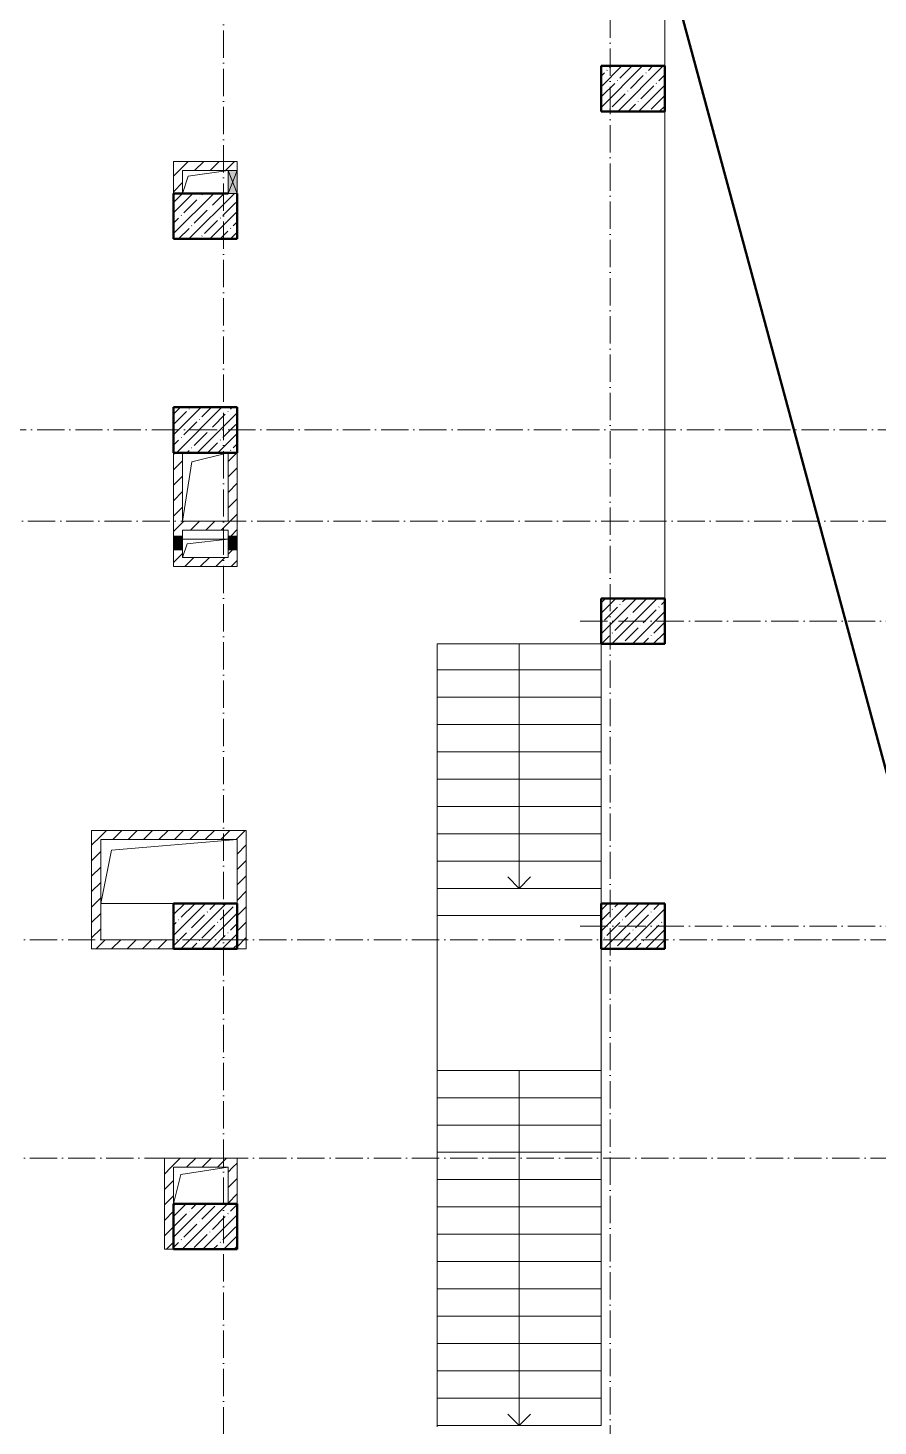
# Model space of a CAD drawing. Header units: millimetres. Extents: x 2294 to 908349, y -83289 to 219220.
# Drawn here: x 252534 to 261879, y 70664 to 86023 of the extents above; entities that cross this region are included whole.
import ezdxf

# ---------------------------------------------------------------- set-up
doc = ezdxf.new("R2010")
doc.units = ezdxf.units.MM
doc.linetypes.add('50_200_ШТРИХ_1Т_ш5_п1_п1_', pattern=[700, 500, -100, 0, -100])
for name, color, linetype, lineweight in [('A-DETL-____-OTLN-1', 7, 'Continuous', 50), ('A-DETL-GENF-OTLN', 7, 'Continuous', 9), ('A-FLOR-____-OTLN', 7, 'Continuous', 9), ('A-GENM-____-OTLN', 7, 'Continuous', 9), ('A-GLAZ-____-OTLN', 7, 'Continuous', 9), ('A-WALL-____-PATT-1', 7, 'Continuous', 9), ('A-WALL-FNSH-MCUT-1', 7, 'Continuous', 9), ('S-COLS-____-MCUT', 7, 'Continuous', 50), ('S-COLS-____-OTLN', 7, 'Continuous', 9), ('S-GRID-____-OTLN-1', 7, '50_200_ШТРИХ_1Т_ш5_п1_п1_', 9), ('S-STRS-____-OTLN-1', 7, 'Continuous', 9)]:
    doc.layers.add(name, color=color, linetype=linetype, lineweight=lineweight)
pattern_1 = [(45, (165583.51, 6025.28), (-84.85281, 84.85281), [])]

# ---------------------------------------------------------------- blocks, each defined once
blk = doc.blocks.new('3osi')
at = {"layer": 'S-GRID-____-OTLN-1', "color": 251, "ltscale": 0.6, "true_color": 0x636466}
for p, q in [((254683.5, 96918.1), (254683.5, 46006.3)), ((258933.5, 46006.3), (258933.5, 96918.1)), ((214825.5, 81606.3), (269657.9, 81606.3)), ((200021, 80606.3), (269657.9, 80606.3)), ((258604.8, 79506.3), (269657.9, 79506.3)), ((258604.8, 76156.3), (269509.1, 76156.3)), ((269657.9, 76006.3), (214825.5, 76006.3)), ((269657.9, 73606.3), (160914.7, 73606.3))]:
    blk.add_line(p, q, dxfattribs=at)
blk = doc.blocks.new('BSC_Колонна _Прямоугольная - 500х700-V97-АР1_План отверстий 3 этажа в осях 1-64_Ю-ЯЯ')
at = {"layer": 'S-COLS-____-OTLN'}
h = blk.add_hatch(dxfattribs=at)
h.set_pattern_fill('FP_102', color=256, style=0, pattern_type=2)
h.set_pattern_definition([(315, (-70131.04, 93600), (114.04925, 114.04925), []), (315, (-70131.04, 93485.95), (114.04925, 114.04925), [201.613, -40.323, 3.353, -36.97])])
h.paths.add_polyline_path([(-250, -350), (250, -350), (250, 350), (-250, 350)], flags=0)
at = {"layer": 'S-COLS-____-MCUT'}
for p, q in [((250, 350), (-250, 350)), ((-250, 350), (-250, -350)), ((250, -350), (250, 350)), ((-250, -350), (250, -350))]:
    blk.add_line(p, q, dxfattribs=at)
blk = doc.blocks.new('BSC_Колонна _Прямоугольная - 500х700-V98-АР1_План отверстий 3 этажа в осях 1-64_Ю-ЯЯ')
at = {"layer": 'S-COLS-____-OTLN'}
h = blk.add_hatch(dxfattribs=at)
h.set_pattern_fill('FP_103', color=256, style=0, pattern_type=2)
h.set_pattern_definition([(315, (-73481.04, 93600), (114.04925, 114.04925), []), (315, (-73481.04, 93485.95), (114.04925, 114.04925), [201.613, -40.323, 3.353, -36.97])])
h.paths.add_polyline_path([(-250, -350), (250, -350), (250, 350), (-250, 350)], flags=0)
at = {"layer": 'S-COLS-____-MCUT'}
for p, q in [((250, 350), (-250, 350)), ((-250, 350), (-250, -350)), ((250, -350), (250, 350)), ((-250, -350), (250, -350))]:
    blk.add_line(p, q, dxfattribs=at)
blk = doc.blocks.new('BSC_Колонна _Прямоугольная - 500х700-V101-АР1_План отверстий 3 этажа в осях 1-64_Ю-ЯЯ')
at = {"layer": 'S-COLS-____-OTLN'}
h = blk.add_hatch(dxfattribs=at)
h.set_pattern_fill('FP_106', color=256, style=0, pattern_type=2)
h.set_pattern_definition([(315, (-79331.04, 93600), (114.04925, 114.04925), []), (315, (-79331.04, 93485.95), (114.04925, 114.04925), [201.613, -40.323, 3.353, -36.97])])
h.paths.add_polyline_path([(-250, -350), (250, -350), (250, 350), (-250, 350)], flags=0)
at = {"layer": 'S-COLS-____-MCUT'}
for p, q in [((250, 350), (-250, 350)), ((-250, 350), (-250, -350)), ((250, -350), (250, 350)), ((-250, -350), (250, -350))]:
    blk.add_line(p, q, dxfattribs=at)
blk = doc.blocks.new('BSC_Колонна _Прямоугольная - 500х700-V130-АР1_План отверстий 3 этажа в осях 1-64_Ю-ЯЯ')
at = {"layer": 'S-COLS-____-OTLN'}
h = blk.add_hatch(dxfattribs=at)
h.set_pattern_fill('FP_135', color=256, style=0, pattern_type=2)
h.set_pattern_definition([(315, (-66831.04, 88900), (114.04925, 114.04925), []), (315, (-66831.04, 88785.95), (114.04925, 114.04925), [201.613, -40.323, 3.353, -36.97])])
h.paths.add_polyline_path([(-250, -350), (250, -350), (250, 350), (-250, 350)], flags=0)
at = {"layer": 'S-COLS-____-MCUT'}
for p, q in [((250, 350), (-250, 350)), ((-250, 350), (-250, -350)), ((250, -350), (250, 350)), ((-250, -350), (250, -350))]:
    blk.add_line(p, q, dxfattribs=at)
blk = doc.blocks.new('BSC_Колонна _Прямоугольная - 500х700-V133-АР1_План отверстий 3 этажа в осях 1-64_Ю-ЯЯ')
at = {"layer": 'S-COLS-____-OTLN'}
h = blk.add_hatch(dxfattribs=at)
h.set_pattern_fill('FP_138', color=256, style=0, pattern_type=2)
h.set_pattern_definition([(315, (-70131.04, 88900), (114.04925, 114.04925), []), (315, (-70131.04, 88785.95), (114.04925, 114.04925), [201.613, -40.323, 3.353, -36.97])])
h.paths.add_polyline_path([(-250, -350), (250, -350), (250, 350), (-250, 350)], flags=0)
at = {"layer": 'S-COLS-____-MCUT'}
for p, q in [((250, 350), (-250, 350)), ((-250, 350), (-250, -350)), ((250, -350), (250, 350)), ((-250, -350), (250, -350))]:
    blk.add_line(p, q, dxfattribs=at)
blk = doc.blocks.new('BSC_Колонна _Прямоугольная - 500х700-V136-АР1_План отверстий 3 этажа в осях 1-64_Ю-ЯЯ')
at = {"layer": 'S-COLS-____-OTLN'}
h = blk.add_hatch(dxfattribs=at)
h.set_pattern_fill('FP_141', color=256, style=0, pattern_type=2)
h.set_pattern_definition([(315, (-75581.04, 88900), (114.04925, 114.04925), []), (315, (-75581.04, 88785.95), (114.04925, 114.04925), [201.613, -40.323, 3.353, -36.97])])
h.paths.add_polyline_path([(-250, -350), (250, -350), (250, 350), (-250, 350)], flags=0)
at = {"layer": 'S-COLS-____-MCUT'}
for p, q in [((250, 350), (-250, 350)), ((-250, 350), (-250, -350)), ((250, -350), (250, 350)), ((-250, -350), (250, -350))]:
    blk.add_line(p, q, dxfattribs=at)
blk = doc.blocks.new('BSC_Колонна _Прямоугольная - 500х700-V139-АР1_План отверстий 3 этажа в осях 1-64_Ю-ЯЯ')
at = {"layer": 'S-COLS-____-OTLN'}
h = blk.add_hatch(dxfattribs=at)
h.set_pattern_fill('FP_144', color=256, style=0, pattern_type=2)
h.set_pattern_definition([(315, (-77931.04, 88900), (114.04925, 114.04925), []), (315, (-77931.04, 88785.95), (114.04925, 114.04925), [201.613, -40.323, 3.353, -36.97])])
h.paths.add_polyline_path([(-250, -250), (-250, -350), (250, -350), (250, 350), (-250, 350)], flags=0)
at = {"layer": 'S-COLS-____-MCUT'}
for p, q in [((250, 350), (-250, 350)), ((-250, 350), (-250, -350)), ((250, -250), (250, 350)), ((-250, -350), (250, -350))]:
    blk.add_line(p, q, dxfattribs=at)
blk = doc.blocks.new('AR_Отверстие прямоугольное _в плите_ - AR_Отверстие прямоугольное _в плите_-30552529-АР1_План отверстий 3 этажа в осях 1-64_Ю-ЯЯ')
at = {"layer": 'A-GENM-____-OTLN'}
for p, q in [((-150, 275), (250, 375)), ((-250, -375), (-150, 275))]:
    blk.add_line(p, q, dxfattribs=at)
blk = doc.blocks.new('AR_Отверстие прямоугольное _в плите_ - AR_Отверстие прямоугольное _в плите_-30552531-АР1_План отверстий 3 этажа в осях 1-64_Ю-ЯЯ')
at = {"layer": 'A-GENM-____-OTLN'}
for p, q in [((-220, 120), (300, 200)), ((-300, -200), (-220, 120))]:
    blk.add_line(p, q, dxfattribs=at)
blk = doc.blocks.new('AR_Отверстие прямоугольное _в плите_ - AR_Отверстие прямоугольное _в плите_-V192-АР1_План отверстий 3 этажа в осях 1-64_Ю-ЯЯ')
at = {"layer": 'A-GENM-____-OTLN'}
for p, q in [((250, 100), (-250, 100)), ((-250, -100), (-200, 50)), ((-200, 50), (250, 100))]:
    blk.add_line(p, q, dxfattribs=at)
blk = doc.blocks.new('AR_Отверстие прямоугольное _в плите_ - AR_Отверстие прямоугольное _в плите_-V193-АР1_План отверстий 3 этажа в осях 1-64_Ю-ЯЯ')
at = {"layer": 'A-GENM-____-OTLN'}
for p, q in [((250, 125), (-250, 125)), ((-250, -125), (-188, 63)), ((-188, 63), (250, 125))]:
    blk.add_line(p, q, dxfattribs=at)
blk = doc.blocks.new('AR_Отверстие прямоугольное _в плите_ - AR_Отверстие прямоугольное _в плите_-30552737-АР1_План отверстий 3 этажа в осях 1-64_Ю-ЯЯ')
at = {"layer": 'A-GENM-____-OTLN'}
for p, q in [((750, 350), (-750, 350)), ((-633, 233), (750, 350)), ((-750, -350), (-633, 233)), ((-750, -350), (50, -350))]:
    blk.add_line(p, q, dxfattribs=at)
blk = doc.blocks.new('AR_Отверстие прямоугольное _в стене__БезПР - AR_Отверстие прямоугольное _в стене__БезПР-36428168-АР1_План отверстий 3 этажа в осях 1-64_Ю-ЯЯ')
at = {"layer": 'A-GLAZ-____-OTLN'}
blk.add_hatch(color=256, dxfattribs=at).paths.add_polyline_path([(75, -50), (75, 50), (-75, 50), (-75, -50)], flags=0)
at = {"layer": 'A-DETL-GENF-OTLN'}
for p, q in [((-75, -50), (-75, 50)), ((-75, 50), (75, 50)), ((75, 50), (-75, -50)), ((-75, 50), (75, -50)), ((75, 50), (-75, 50)), ((-75, 50), (-75, -50)), ((75, 50), (75, -50)), ((75, -50), (75, 50)), ((75, -50), (-75, -50)), ((-75, -50), (75, -50))]:
    blk.add_line(p, q, dxfattribs=at)
blk = doc.blocks.new('AR_Отверстие прямоугольное _в стене__БезПР - AR_Отверстие прямоугольное _в стене__БезПР-36788609-АР1_План отверстий 3 этажа в осях 1-64_Ю-ЯЯ')
at = {"layer": 'A-GLAZ-____-OTLN'}
blk.add_hatch(color=256, dxfattribs=at).paths.add_polyline_path([(125, 50), (-125, 50), (-125, -50), (125, -50)], flags=0)
at = {"layer": 'A-DETL-GENF-OTLN'}
for p, q in [((-125, -50), (-125, 50)), ((-125, 50), (125, 50)), ((125, 50), (-125, -50)), ((-125, 50), (125, -50)), ((125, 50), (-125, 50)), ((-125, 50), (-125, -50)), ((125, 50), (125, -50)), ((125, -50), (125, 50)), ((125, -50), (-125, -50)), ((-125, -50), (125, -50))]:
    blk.add_line(p, q, dxfattribs=at)
blk = doc.blocks.new('3floor')
at = {"layer": 'A-WALL-____-PATT-1'}
h = blk.add_hatch(dxfattribs=at)
h.set_pattern_fill('FP_7', color=256, style=0, pattern_type=2)
h.set_pattern_definition(pattern_1)
h.paths.add_polyline_path([(254134, 84456), (254834, 84456), (254834, 84556), (254134, 84556)], flags=0)
h = blk.add_hatch(dxfattribs=at)
h.set_pattern_fill('FP_7', color=256, style=0, pattern_type=2)
h.set_pattern_definition(pattern_1)
h.paths.add_polyline_path([(254234, 84206), (254234, 84456), (254134, 84456), (254134, 84206)], flags=0)
h = blk.add_hatch(dxfattribs=at)
h.set_pattern_fill('FP_7', color=256, style=0, pattern_type=2)
h.set_pattern_definition(pattern_1)
h.paths.add_polyline_path([(254134, 80206), (254234, 80206), (254234, 80291), (254134, 80291)], flags=0)
h.paths.add_polyline_path([(254192, 80441), (254234, 80441), (254234, 81356), (254134, 81356), (254134, 80441)], flags=0)
h = blk.add_hatch(dxfattribs=at)
h.set_pattern_fill('FP_7', color=256, style=0, pattern_type=2)
h.set_pattern_definition(pattern_1)
h.paths.add_polyline_path([(254734, 80206), (254834, 80206), (254834, 80291), (254734, 80291)], flags=0)
h.paths.add_polyline_path([(254734, 80441), (254834, 80441), (254834, 81356), (254734, 81356), (254734, 80506)], flags=0)
h = blk.add_hatch(dxfattribs=at)
h.set_pattern_fill('FP_7', color=256, style=0, pattern_type=2)
h.set_pattern_definition(pattern_1)
h.paths.add_polyline_path([(254734, 80506), (254734, 80606), (254234, 80606), (254234, 80506)], flags=0)
h = blk.add_hatch(dxfattribs=at)
h.set_pattern_fill('FP_7', color=256, style=0, pattern_type=2)
h.set_pattern_definition(pattern_1)
h.paths.add_polyline_path([(254834, 80106), (254834, 80206), (254134, 80206), (254134, 80106)], flags=0)
h = blk.add_hatch(dxfattribs=at)
h.set_pattern_fill('FP_7', color=256, style=0, pattern_type=2)
h.set_pattern_definition(pattern_1)
h.paths.add_polyline_path([(253234, 75906), (253334, 75906), (253334, 77206), (253234, 77206)], flags=0)
h = blk.add_hatch(dxfattribs=at)
h.set_pattern_fill('FP_7', color=256, style=0, pattern_type=2)
h.set_pattern_definition(pattern_1)
h.paths.add_polyline_path([(254834, 77106), (254934, 77106), (254934, 77206), (253334, 77206), (253334, 77106), (253943, 77106)], flags=0)
h = blk.add_hatch(dxfattribs=at)
h.set_pattern_fill('FP_7', color=256, style=0, pattern_type=2)
h.set_pattern_definition(pattern_1)
h.paths.add_polyline_path([(254934, 75906), (254934, 77106), (254834, 77106), (254834, 75906)], flags=0)
h = blk.add_hatch(dxfattribs=at)
h.set_pattern_fill('FP_7', color=256, style=0, pattern_type=2)
h.set_pattern_definition(pattern_1)
h.paths.add_polyline_path([(254134, 75906), (254134, 76006), (253334, 76006), (253334, 75906), (253943, 75906)], flags=0)
h = blk.add_hatch(dxfattribs=at)
h.set_pattern_fill('FP_7', color=256, style=0, pattern_type=2)
h.set_pattern_definition(pattern_1)
h.paths.add_polyline_path([(254734, 73506), (254834, 73506), (254834, 73606), (254034, 73606), (254034, 73506), (254134, 73506)], flags=0)
h = blk.add_hatch(dxfattribs=at)
h.set_pattern_fill('FP_7', color=256, style=0, pattern_type=2)
h.set_pattern_definition(pattern_1)
h.paths.add_polyline_path([(254134, 72606), (254134, 73506), (254034, 73506), (254034, 72606)], flags=0)
h = blk.add_hatch(dxfattribs=at)
h.set_pattern_fill('FP_7', color=256, style=0, pattern_type=2)
h.set_pattern_definition(pattern_1)
h.paths.add_polyline_path([(254834, 73106), (254834, 73506), (254734, 73506), (254734, 73106)], flags=0)
at = {"layer": 'A-DETL-____-OTLN-1'}
blk.add_line((259534, 86856), (266334, 61706), dxfattribs=at)
at = {"layer": 'A-FLOR-____-OTLN'}
for p, q in [((259534, 85606), (259534, 86856)), ((259534, 79756), (259534, 85106)), ((254234, 84456), (254734, 84456)), ((254234, 80406), (254734, 80406)), ((257034, 70656), (257034, 79256)), ((257034, 79256), (258834, 79256)), ((253334, 77106), (254834, 77106)), ((254134, 76406), (253334, 76406))]:
    blk.add_line(p, q, dxfattribs=at)
at = {"layer": 'A-WALL-FNSH-MCUT-1'}
for p, q in [((254834, 84556), (254134, 84556)), ((254134, 84556), (254134, 84206)), ((254834, 84456), (254834, 84556)), ((254234, 84456), (254734, 84456)), ((254234, 84206), (254234, 84456)), ((254134, 81356), (254134, 80441)), ((254234, 80606), (254234, 81356)), ((254734, 81356), (254734, 80606)), ((254834, 80441), (254834, 81356)), ((254734, 80606), (254234, 80606)), ((254234, 80441), (254234, 80506)), ((254234, 80506), (254734, 80506)), ((254734, 80506), (254734, 80441)), ((254134, 80291), (254134, 80106)), ((254234, 80206), (254234, 80291)), ((254734, 80206), (254234, 80206)), ((254734, 80291), (254734, 80206)), ((254834, 80106), (254834, 80291)), ((254134, 80106), (254834, 80106)), ((253234, 77206), (253234, 75906)), ((254934, 77206), (253234, 77206)), ((253334, 76006), (253334, 77106)), ((253334, 77106), (254834, 77106)), ((254834, 77106), (254834, 76406)), ((254934, 75906), (254934, 77206)), ((253234, 75906), (254134, 75906)), ((254134, 76006), (253334, 76006)), ((254834, 75906), (254934, 75906)), ((254834, 73606), (254034, 73606)), ((254034, 73606), (254034, 72606)), ((254834, 73106), (254834, 73606)), ((254134, 73506), (254734, 73506)), ((254134, 73106), (254134, 73506)), ((254734, 73506), (254734, 73106)), ((254034, 72606), (254134, 72606))]:
    blk.add_line(p, q, dxfattribs=at)
at = {"layer": 'S-STRS-____-OTLN-1'}
for p, q in [((257934, 79256), (257934, 78971)), ((258834, 79256), (258834, 78971)), ((258834, 78971), (257034, 78971)), ((258834, 78971), (257034, 78971)), ((257934, 78971), (257934, 78671)), ((258834, 78971), (258834, 78671)), ((258834, 78671), (257034, 78671)), ((258834, 78671), (257034, 78671)), ((257934, 78671), (257934, 78371)), ((258834, 78671), (258834, 78371)), ((258834, 78371), (257034, 78371)), ((258834, 78371), (257034, 78371)), ((257934, 78371), (257934, 78071)), ((258834, 78371), (258834, 78071)), ((258834, 78071), (257034, 78071)), ((258834, 78071), (257034, 78071)), ((257934, 78071), (257934, 77771)), ((258834, 78071), (258834, 77771)), ((258834, 77771), (257034, 77771)), ((258834, 77771), (257034, 77771)), ((257934, 77771), (257934, 77471)), ((258834, 77771), (258834, 77471)), ((258834, 77471), (257034, 77471)), ((258834, 77471), (257034, 77471)), ((257934, 77471), (257934, 77171)), ((258834, 77471), (258834, 77171)), ((258834, 77171), (257034, 77171)), ((258834, 77171), (257034, 77171)), ((257934, 77171), (257934, 76871)), ((258834, 77171), (258834, 76871)), ((258834, 76871), (257034, 76871)), ((258834, 76871), (257034, 76871)), ((257934, 76871), (257934, 76571)), ((258834, 76871), (258834, 76571)), ((257934, 76571), (257809, 76696)), ((257934, 76571), (258059, 76696)), ((258834, 76571), (257034, 76571)), ((258834, 76571), (257034, 76571)), ((258834, 76571), (258834, 76406)), ((258834, 76271), (257034, 76271)), ((258834, 74571), (258834, 75906)), ((258834, 74571), (257034, 74571)), ((258834, 74571), (257034, 74571)), ((257934, 74571), (257934, 74271)), ((258834, 74571), (258834, 74271)), ((258834, 74271), (257034, 74271)), ((258834, 74271), (257034, 74271)), ((257934, 74271), (257934, 73971)), ((258834, 74271), (258834, 73971)), ((258834, 73971), (257034, 73971)), ((258834, 73971), (257034, 73971)), ((257934, 73971), (257934, 73671)), ((258834, 73971), (258834, 73671)), ((258834, 73671), (257034, 73671)), ((258834, 73671), (257034, 73671)), ((257934, 73671), (257934, 73371)), ((258834, 73671), (258834, 73371)), ((258834, 73371), (257034, 73371)), ((258834, 73371), (257034, 73371)), ((257934, 73371), (257934, 73071)), ((258834, 73371), (258834, 73071)), ((258834, 73071), (257034, 73071)), ((258834, 73071), (257034, 73071)), ((257934, 73071), (257934, 72771)), ((258834, 73071), (258834, 72771)), ((258834, 72771), (257034, 72771)), ((258834, 72771), (257034, 72771)), ((257934, 72771), (257934, 72471)), ((258834, 72771), (258834, 72471)), ((258834, 72471), (257034, 72471)), ((258834, 72471), (257034, 72471)), ((257934, 72471), (257934, 72171)), ((258834, 72471), (258834, 72171)), ((258834, 72171), (257034, 72171)), ((258834, 72171), (257034, 72171)), ((257934, 72171), (257934, 71871)), ((258834, 72171), (258834, 71871)), ((258834, 71871), (257034, 71871)), ((258834, 71871), (257034, 71871)), ((257934, 71871), (257934, 71571)), ((258834, 71871), (258834, 71571)), ((258834, 71571), (257034, 71571)), ((258834, 71571), (257034, 71571)), ((257934, 71571), (257934, 71271)), ((258834, 71571), (258834, 71271)), ((258834, 71271), (257034, 71271)), ((258834, 71271), (257034, 71271)), ((257934, 71271), (257934, 70971)), ((258834, 71271), (258834, 70971)), ((258834, 70971), (257034, 70971)), ((258834, 70971), (257034, 70971)), ((257934, 70971), (257934, 70671)), ((258834, 70971), (258834, 70671)), ((258834, 70671), (257034, 70671)), ((257934, 70671), (257809, 70796)), ((257934, 70671), (258059, 70796))]:
    blk.add_line(p, q, dxfattribs=at)
at = {"layer": 'A-GENM-____-OTLN'}
for name, p in [('AR_Отверстие прямоугольное _в плите_ - AR_Отверстие прямоугольное _в плите_-V193-АР1_План отверстий 3 этажа в осях 1-64_Ю-ЯЯ', (254484, 84331)), ('AR_Отверстие прямоугольное _в плите_ - AR_Отверстие прямоугольное _в плите_-30552529-АР1_План отверстий 3 этажа в осях 1-64_Ю-ЯЯ', (254484, 80981)), ('AR_Отверстие прямоугольное _в плите_ - AR_Отверстие прямоугольное _в плите_-V192-АР1_План отверстий 3 этажа в осях 1-64_Ю-ЯЯ', (254484, 80306)), ('AR_Отверстие прямоугольное _в плите_ - AR_Отверстие прямоугольное _в плите_-30552737-АР1_План отверстий 3 этажа в осях 1-64_Ю-ЯЯ', (254084, 76756)), ('AR_Отверстие прямоугольное _в плите_ - AR_Отверстие прямоугольное _в плите_-30552531-АР1_План отверстий 3 этажа в осях 1-64_Ю-ЯЯ', (254434, 73306))]:
    blk.add_blockref(name, p, dxfattribs=at)
at = {"layer": 'A-GLAZ-____-OTLN', "rotation": 270}
for name, p in [('AR_Отверстие прямоугольное _в стене__БезПР - AR_Отверстие прямоугольное _в стене__БезПР-36788609-АР1_План отверстий 3 этажа в осях 1-64_Ю-ЯЯ', (254784, 84331)), ('AR_Отверстие прямоугольное _в стене__БезПР - AR_Отверстие прямоугольное _в стене__БезПР-36428168-АР1_План отверстий 3 этажа в осях 1-64_Ю-ЯЯ', (254184, 80366)), ('AR_Отверстие прямоугольное _в стене__БезПР - AR_Отверстие прямоугольное _в стене__БезПР-36428168-АР1_План отверстий 3 этажа в осях 1-64_Ю-ЯЯ', (254784, 80366))]:
    blk.add_blockref(name, p, dxfattribs=at)
at = {"layer": 'S-COLS-____-OTLN', "rotation": 89.9999999999999}
for name, p in [('BSC_Колонна _Прямоугольная - 500х700-V101-АР1_План отверстий 3 этажа в осях 1-64_Ю-ЯЯ', (259184, 85356)), ('BSC_Колонна _Прямоугольная - 500х700-V139-АР1_План отверстий 3 этажа в осях 1-64_Ю-ЯЯ', (254484, 83956)), ('BSC_Колонна _Прямоугольная - 500х700-V136-АР1_План отверстий 3 этажа в осях 1-64_Ю-ЯЯ', (254484, 81606)), ('BSC_Колонна _Прямоугольная - 500х700-V98-АР1_План отверстий 3 этажа в осях 1-64_Ю-ЯЯ', (259184, 79506)), ('BSC_Колонна _Прямоугольная - 500х700-V133-АР1_План отверстий 3 этажа в осях 1-64_Ю-ЯЯ', (254484, 76156)), ('BSC_Колонна _Прямоугольная - 500х700-V97-АР1_План отверстий 3 этажа в осях 1-64_Ю-ЯЯ', (259184, 76156)), ('BSC_Колонна _Прямоугольная - 500х700-V130-АР1_План отверстий 3 этажа в осях 1-64_Ю-ЯЯ', (254484, 72856))]:
    blk.add_blockref(name, p, dxfattribs=at)

msp = doc.modelspace()

# ---------------------------------------------------------------- block references
for name in ['3osi', '3floor']:
    msp.add_blockref(name, (0, 0))

doc.saveas('drawing.dxf')
